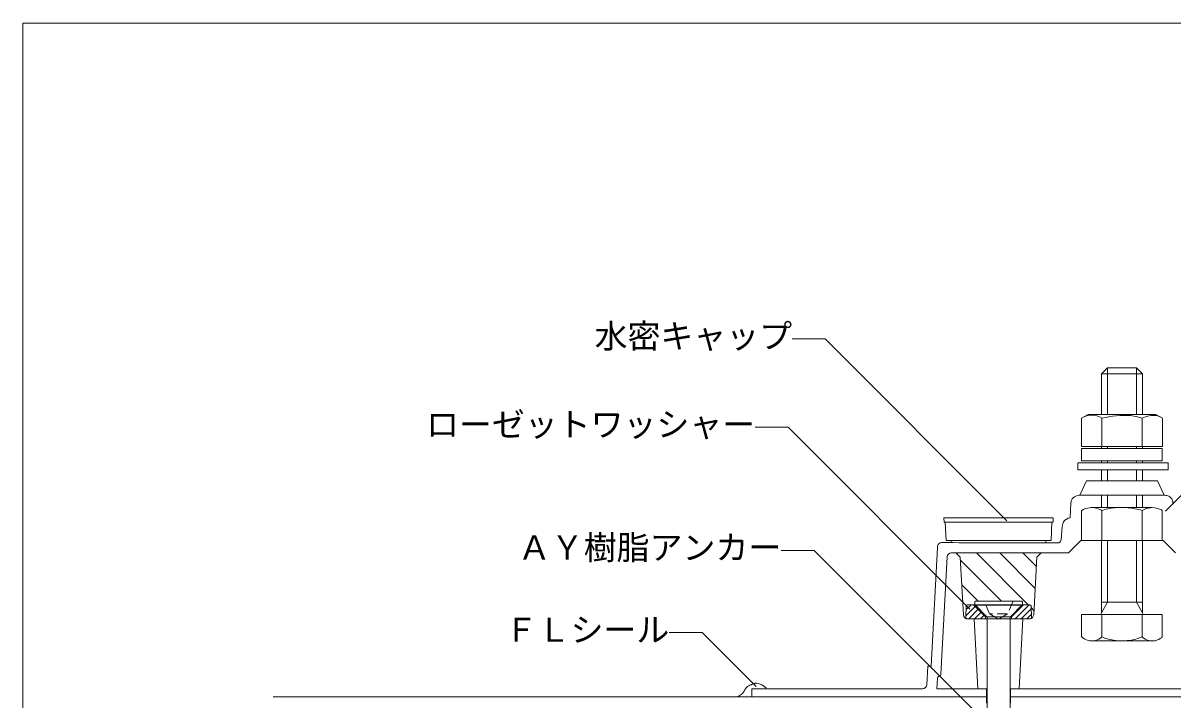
# Model space of a CAD drawing. Units: millimetres, scale not verified. Extents: x -270 to 270, y -189 to 184.
# Drawn here: x -270 to 9.5, y 19.5 to 184 of the extents above; entities that cross this region are included whole.
import ezdxf
from ezdxf.enums import TextEntityAlignment as Align

# ---------------------------------------------------------------- set-up
doc = ezdxf.new("R2010")
doc.units = ezdxf.units.MM
doc.header["$LTSCALE"] = 2
doc.linetypes.add('DASHED1', pattern=[1.8, 1.2, -0.6])
for name, color, linetype, lineweight in [('1-2_ハッチング', 8, 'Continuous', 18), ('1-4_リベットルーフ', 3, 'Continuous', 9), ('1-6_アンカー類', 4, 'Continuous', 9), ('1-7_設備', 7, 'Continuous', 9), ('1-C_アンカー類2', 5, 'Continuous', 9), ('E-1', 7, 'Continuous', 9), ('F-0', 7, 'Continuous', 9)]:
    doc.layers.add(name, color=color, linetype=linetype, lineweight=lineweight)
doc.styles.add('ＭＳ ゴシック', font='')
doc.styles.get('ＭＳ ゴシック').set_extended_font_data('MS Gothic')

# ---------------------------------------------------------------- blocks, each defined once
blk = doc.blocks.new('AIGNBL15030028(1)')
at = {"layer": '1-4_リベットルーフ', "color": 7}
blk.add_line((-153.8, 120.075), (-151.35, 120.075), dxfattribs=at)
blk = doc.blocks.new('AIGNBL1503002D(1)')
at = {"layer": '1-4_リベットルーフ', "color": 7}
blk.add_line((-146.45, 120.075), (-144, 120.075), dxfattribs=at)
blk = doc.blocks.new('AIGNBL1503002E(1)')
at = {"layer": '1-4_リベットルーフ', "color": 7}
blk.add_line((-151.35, 120.075), (-146.45, 120.075), dxfattribs=at)

msp = doc.modelspace()

# ---------------------------------------------------------------- linework, layer by layer
at = {"layer": '1-2_ハッチング'}
for p, q in [((-42.135, 53.449), (-32.2, 43.513)), ((-38.255, 55.226), (-25.655, 42.626)), ((-32.599, 55.226), (-23.983, 46.611)), ((-26.942, 55.226), (-23.696, 51.981)), ((-41.816, 47.473), (-37.857, 43.513)), ((-24.968, 41.938), (-24.27, 41.24))]:
    msp.add_line(p, q, dxfattribs=at)
at = {"layer": '1-2_ハッチング', "color": 3, "lineweight": 9}
for points in [[(-89.37, 22.349), (-89.462, 22.431), (-89.621, 22.572), (-89.782, 22.71), (-89.948, 22.844), (-90.119, 22.97), (-90.297, 23.089), (-90.405, 23.153), (-90.545, 23.229), (-90.796, 23.343), (-91.057, 23.435), (-91.324, 23.5), (-91.593, 23.536), (-91.86, 23.54), (-92.014, 23.527), (-92.114, 23.511), (-92.284, 23.472), (-92.452, 23.422), (-92.619, 23.362), (-92.785, 23.295), (-92.951, 23.224), (-93.048, 23.182), (-93.164, 23.132), (-93.363, 23.043), (-93.558, 22.95), (-93.746, 22.848), (-93.922, 22.734), (-94.083, 22.604), (-94.169, 22.521), (-94.256, 22.42), (-94.391, 22.229), (-94.512, 22.024), (-94.626, 21.812), (-94.742, 21.601), (-94.866, 21.397), (-94.944, 21.286), (-95.043, 21.164), (-95.233, 20.973), (-95.443, 20.802), (-95.669, 20.645)], [(-95.669, 20.645), (-95.907, 20.499), (-96.151, 20.359), (-96.295, 20.28)]]:
    msp.add_lwpolyline(points, dxfattribs=at)
at = {"layer": '1-4_リベットルーフ'}
for q in [(24.223, 20.226), (-29.977, 18.726)]:
    msp.add_line((-29.977, 20.226), q, dxfattribs=at)
msp.add_lwpolyline([(-209.202, 20.226), (-35.777, 20.226), (-35.777, 18.726)], dxfattribs=at)
at = {"layer": '1-6_アンカー類'}
for p, q in [((-38.539, 42.563), (-35.702, 39.726)), ((-27.164, 42.576), (-30.014, 39.726)), ((-30.014, 39.726), (-35.702, 39.726)), ((-35.627, -67.387), (-35.627, 39.726))]:
    msp.add_line(p, q, dxfattribs=at)
at = {"layer": '1-6_アンカー類', "linetype": 'DASHED1'}
msp.add_line((-30.789, 40.451), (-35.014, 40.451), dxfattribs=at)
at = {"layer": '1-6_アンカー類'}
for points in [[(-38.573, 42.607), (-38.583, 42.618), (-38.593, 42.63), (-38.602, 42.642), (-38.61, 42.654), (-38.618, 42.667), (-38.624, 42.681), (-38.631, 42.694), (-38.636, 42.709), (-38.641, 42.723), (-38.645, 42.738), (-38.648, 42.753), (-38.65, 42.769), (-38.651, 42.785), (-38.652, 42.801), (-38.652, 43.213), (-38.651, 43.23), (-38.65, 43.246), (-38.648, 43.261), (-38.645, 43.277), (-38.642, 43.292), (-38.637, 43.307), (-38.632, 43.322), (-38.627, 43.336), (-38.62, 43.35), (-38.613, 43.363), (-38.605, 43.377), (-38.597, 43.389), (-38.588, 43.402), (-38.579, 43.413), (-38.569, 43.424), (-38.558, 43.435), (-38.547, 43.445), (-38.535, 43.455), (-38.523, 43.464), (-38.511, 43.472), (-38.498, 43.479), (-38.484, 43.486), (-38.471, 43.492), (-38.456, 43.498)], [(-27.087, 42.691), (-27.093, 42.677), (-27.099, 42.663), (-27.106, 42.65), (-27.114, 42.638), (-27.122, 42.625), (-27.131, 42.614), (-27.141, 42.603), (-27.151, 42.592), (-27.161, 42.582), (-27.172, 42.572), (-27.184, 42.563), (-27.196, 42.555), (-27.208, 42.548), (-27.221, 42.541), (-27.234, 42.535), (-27.248, 42.529), (-27.262, 42.524), (-27.277, 42.521), (-27.292, 42.518), (-27.307, 42.515), (-27.323, 42.514), (-27.339, 42.513), (-38.352, 42.513), (-38.368, 42.514), (-38.384, 42.515), (-38.399, 42.517), (-38.415, 42.52), (-38.43, 42.524), (-38.445, 42.528), (-38.46, 42.533), (-38.474, 42.538), (-38.488, 42.545), (-38.502, 42.552), (-38.515, 42.56), (-38.527, 42.568), (-38.54, 42.577), (-38.551, 42.586), (-38.563, 42.596), (-38.573, 42.607)], [(-38.456, 43.498), (-38.442, 43.503), (-38.427, 43.506), (-38.412, 43.509), (-38.396, 43.512), (-38.38, 43.513), (-38.364, 43.513), (-27.364, 43.513)], [(-27.364, 43.513), (-27.348, 43.513), (-27.332, 43.512), (-27.316, 43.51), (-27.301, 43.508), (-27.285, 43.504), (-27.27, 43.5), (-27.256, 43.496), (-27.242, 43.491), (-27.228, 43.485), (-27.214, 43.478), (-27.201, 43.471), (-27.188, 43.463), (-27.176, 43.455), (-27.164, 43.446), (-27.153, 43.437), (-27.142, 43.427), (-27.132, 43.416), (-27.123, 43.405), (-27.114, 43.394), (-27.106, 43.382), (-27.098, 43.37), (-27.091, 43.357), (-27.085, 43.343), (-27.08, 43.329), (-27.075, 43.315), (-27.071, 43.301), (-27.068, 43.286), (-27.066, 43.27), (-27.065, 43.255), (-27.064, 43.238), (-27.064, 42.813), (-27.064, 42.797), (-27.066, 42.781), (-27.067, 42.766), (-27.07, 42.75), (-27.073, 42.735), (-27.077, 42.72), (-27.082, 42.705), (-27.087, 42.691)], [(-30.027, 39.726), (-30.027, -67.574), (-30.167, -68.06)]]:
    msp.add_lwpolyline(points, dxfattribs=at)
at = {"layer": '1-6_アンカー類', "linetype": 'DASHED1'}
msp.add_lwpolyline([(-29.352, 43.488), (-30.664, 40.413), (-32.877, 39.088), (-35.077, 40.413), (-36.352, 43.488)], dxfattribs=at)
at = {"layer": '1-7_設備'}
for p, q in [((-7.877, 98.726), (-7.877, 88.876)), ((2.123, 98.726), (-7.877, 98.726)), ((-6.377, 100.226), (-6.377, 88.876)), ((0.623, 100.226), (0.623, 88.876)), ((2.123, 98.726), (0.623, 100.226)), ((2.123, 88.876), (2.123, 98.726)), ((5.372, 88.876), (-11.131, 88.876)), ((-7.785, 81.076), (-7.785, 87.966)), ((2.032, 81.076), (2.032, 87.966)), ((6.938, 87.966), (5.372, 88.876)), ((6.938, 81.076), (6.938, 87.966)), ((-12.691, 81.076), (6.938, 81.076)), ((-7.877, 81.076), (-7.877, 80.576)), ((-6.377, 81.076), (-6.377, 80.576)), ((0.623, 81.076), (0.623, 80.576)), ((2.123, 80.576), (2.123, 81.076)), ((-12.679, 80.576), (-12.679, 77.576)), ((-12.679, 80.576), (6.926, 80.576)), ((6.926, 80.576), (6.926, 77.576)), ((-12.679, 77.576), (6.926, 77.576)), ((-7.877, 77.576), (-7.877, 77.076)), ((-6.377, 77.576), (-6.377, 77.076)), ((0.623, 77.576), (0.623, 77.076)), ((2.123, 77.076), (2.123, 77.576)), ((-11.477, 72.726), (-13.109, 69.226)), ((5.723, 72.726), (-11.477, 72.726)), ((-7.877, 75.426), (-7.877, 72.726)), ((-6.377, 75.426), (-6.377, 72.726)), ((0.623, 75.426), (0.623, 72.726)), ((2.123, 72.726), (2.123, 75.426)), ((5.723, 72.726), (7.355, 69.226)), ((-15.277, 67.326), (-15.477, 63.726)), ((7.573, 69.226), (-13.277, 69.226)), ((-7.877, 69.226), (-7.877, 66.226)), ((-6.377, 69.226), (-6.377, 66.226)), ((0.623, 69.226), (0.623, 66.226)), ((2.123, 66.226), (2.123, 69.226)), ((-12.677, 65.526), (-12.677, 58.226)), ((4.473, 66.226), (-10.227, 66.226)), ((-7.777, 65.526), (-7.777, 58.226)), ((2.023, 65.526), (2.023, 58.226)), ((6.923, 65.526), (6.923, 58.226)), ((-46.127, 62.726), (-46.177, 63.726)), ((-19.627, 62.726), (-46.127, 62.726)), ((-45.627, 58.226), (-45.827, 62.726)), ((-19.927, 62.726), (-20.127, 58.226)), ((-17.377, 61.676), (-17.627, 58.426)), ((-47.727, 56.576), (-49.277, 27.726)), ((-20.127, 58.226), (-45.627, 58.226)), ((-44.327, 58.226), (-44.377, 57.726)), ((-21.377, 57.726), (-21.427, 58.226)), ((-12.877, 58.226), (-15.877, 55.226)), ((-12.877, 58.226), (7.123, 58.226)), ((-7.877, 58.226), (-7.877, 40.626)), ((-6.377, 43.226), (-6.377, 58.226)), ((0.623, 43.226), (0.623, 58.226)), ((2.123, 40.626), (2.123, 58.226)), ((10.123, 55.226), (7.123, 58.226)), ((-46.877, 25.676), (-45.377, 54.276)), ((-44.378, 55.226), (-15.877, 55.226)), ((-42.177, 54.226), (-43.227, 55.226)), ((-41.427, 40.176), (-42.177, 54.226)), ((-24.327, 40.176), (-23.577, 54.226)), ((-23.577, 54.226), (-22.527, 55.226)), ((-7.877, 43.226), (2.123, 43.226)), ((-6.377, 43.226), (-7.877, 40.626)), ((0.623, 43.226), (2.123, 40.626)), ((-40.427, 39.226), (-25.327, 39.226)), ((-37.877, 22.226), (-38.777, 39.226)), ((-27.877, 22.226), (-26.977, 39.226)), ((6.923, 40.226), (-12.677, 40.226)), ((-12.677, 40.226), (-12.677, 34.826)), ((-7.777, 34.826), (-7.777, 40.226)), ((2.023, 34.826), (2.023, 40.226)), ((6.923, 34.826), (6.923, 40.226)), ((-10.227, 33.826), (4.473, 33.826)), ((-50.077, 27.726), (-50.327, 23.176)), ((-49.277, 27.726), (-50.077, 27.726)), ((-47.727, 24.776), (-47.877, 22.226)), ((-92.827, 22.226), (-92.827, 20.226)), ((-51.327, 22.226), (-92.827, 22.226)), ((-92.827, 20.226), (-35.777, 20.226)), ((-47.877, 22.226), (-35.777, 22.226)), ((-35.777, 22.226), (-35.777, 20.226)), ((-29.977, 22.226), (24.223, 22.226)), ((-29.977, 22.226), (-29.977, 20.226)), ((-29.977, 20.226), (24.223, 20.226))]:
    msp.add_line(p, q, dxfattribs=at)
for points in [[(0.623, 100.226), (-6.377, 100.226), (-7.877, 98.726)], [(-11.131, 88.876), (-12.691, 87.966), (-12.691, 81.076)], [(-46.177, 63.726), (-19.577, 63.726), (-19.627, 62.726)]]:
    msp.add_lwpolyline(points, dxfattribs=at)
msp.add_lwpolyline([(8.373, 75.426), (-13.627, 75.426), (-13.627, 77.076), (8.373, 77.076)], close=True, dxfattribs=at)
for centre, radius, start, end in [((-10.207, 84.25), 4.48, 90.39221, 115.10056), ((-10.255, 84.352), 4.378, 55.6547, 89.77776), ((-2.045, 63.233), 25.391, 87.04853, 103.06522), ((-3.244, 70.993), 17.774, 72.73151, 81.89395), ((4.819, 82.503), 6.133, 82.90439, 117.02745), ((4.146, 83.558), 5.23, 64.96226, 74.1247), ((-13.507, 67.366), 1.77, 134.5947, 181.32556), ((-13.127, 66.751), 2.48, 93.42602, 130.79506), ((7.433, 66.866), 2.365, 76.73697, 86.6532), ((7.593, 67.171), 2.03, 46.56102, 79.04589), ((7.553, 67.296), 1.97, 0.80192, 43.24918), ((-10.137, 61.406), 4.84, 96.65804, 121.62426), ((-10.382, 63.436), 2.79, 86.81699, 96.54144), ((-10.082, 64.091), 2.14, 86.36526, 93.91285), ((-10.422, 60.951), 5.3, 65.67041, 84.83958), ((-9.642, 62.651), 3.43, 57.03336, 65.83572), ((-4.237, 55.341), 10.78, 101.2516, 109.17423), ((-2.872, 47.936), 18.315, 80.07034, 100.91638), ((-1.457, 55.621), 10.495, 70.63804, 80.44029), ((4.613, 61.236), 5.015, 96.82055, 121.12401), ((4.323, 63.626), 2.605, 86.74532, 96.75329), ((4.468, 61.456), 4.77, 64.72357, 89.92621), ((5.323, 63.256), 2.78, 54.85759, 64.85558), ((-15.182, 61.646), 2.195, 148.56927, 179.23786), ((-15.257, 61.556), 2.18, 95.74906, 145.48837), ((-46.062, 56.596), 1.665, 166.94124, 180.60914), ((-46.712, 56.726), 1, 90.7817, 165.83575), ((-14.977, 4691.396), 4633.775, 269.60741, 269.74581), ((-25.402, 2097.661), 2040.025, 269.71546, 270.02968), ((-24.207, 438.896), 381.26, 269.97904, 270.66625), ((-20.002, 93.896), 36.23, 270.36096, 272.60644), ((-18.352, 58.716), 1.02, 269.96057, 282.86388), ((-18.727, 58.681), 1.125, 302.03343, 346.89122), ((-44.337, 54.181), 1.045, 92.26157, 174.8008), ((-40.427, 40.226), 1, 182.96543, 269.9722), ((-25.362, 40.266), 1.04, 271.91766, 355.14475), ((-8.307, 40.656), 0.43, 274.06279, 355.93722), ((2.528, 40.631), 0.41, 181.04871, 268.95132), ((-10.657, 36.731), 2.775, 223.35059, 242.74512), ((-10.207, 37.431), 3.605, 241.45841, 269.69252), ((-10.102, 36.496), 2.675, 267.32973, 287.25144), ((-10.307, 37.451), 3.645, 285.91686, 313.97527), ((-4.122, 42.506), 8.505, 244.56123, 255.53809), ((-2.887, 47.161), 13.32, 255.38161, 287.6982), ((-1.372, 41.811), 7.765, 289.06054, 295.92683), ((4.043, 36.731), 2.775, 223.35059, 242.74512), ((4.493, 37.431), 3.605, 241.45841, 269.69252), ((4.598, 36.576), 2.755, 267.39287, 287.00183), ((4.408, 37.506), 3.7, 285.59324, 308.09867), ((5.498, 36.026), 1.865, 309.85918, 319.90064), ((-47.177, 24.611), 0.62, 99.45076, 141.14336), ((-47.427, 25.766), 0.56, 285.77618, 350.95676), ((-51.357, 23.261), 1.035, 271.7804, 355.28201), ((-47.332, 24.781), 0.395, 145.99797, 180.7604)]:
    msp.add_arc(centre, radius, start, end, dxfattribs=at)
at = {"layer": '1-C_アンカー類2'}
for p, q in [((-40.771, 42.336), (-40.869, 39.536)), ((-40.856, 39.906), (-38.531, 42.231)), ((-40.805, 41.371), (-39.55, 42.626)), ((-39.134, 42.626), (-40.472, 42.626)), ((-26.702, 42.626), (-39.051, 42.626)), ((-38.78, 42.48), (-36.027, 39.726)), ((-26.973, 42.48), (-29.727, 39.726)), ((-28.808, 39.226), (-25.412, 42.622)), ((-26.619, 42.626), (-25.282, 42.626)), ((-24.982, 42.336), (-24.884, 39.536)), ((-40.569, 39.226), (-25.184, 39.226)), ((-40.122, 39.226), (-37.824, 41.524)), ((-38.707, 39.226), (-37.117, 40.816)), ((-37.293, 39.226), (-36.41, 40.109)), ((-36.027, 39.726), (-29.727, 39.726)), ((-36.027, 39.726), (-36.027, 39.226)), ((-29.727, 39.726), (-29.727, 39.226)), ((-27.394, 39.226), (-24.958, 41.662)), ((-25.98, 39.226), (-24.91, 40.295))]:
    msp.add_line(p, q, dxfattribs=at)
for centre, radius, start, end in [((-40.472, 42.326), 0.3, 90, 178), ((-39.134, 42.126), 0.5, 45, 90), ((-26.619, 42.126), 0.5, 90, 135), ((-25.282, 42.326), 0.3, 2, 90), ((-40.569, 39.526), 0.3, 178, 270), ((-25.184, 39.526), 0.3, 270, 2)]:
    msp.add_arc(centre, radius, start, end, dxfattribs=at)
at = {"layer": 'E-1'}
for p, q in [((-75.061, 107.232), (-83.061, 107.232)), ((-30.879, 63.05), (-75.061, 107.232)), ((7.726, 65.354), (48.61, 106.238)), ((-84.037, 85.76), (-92.037, 85.76)), ((-39.855, 41.578), (-84.037, 85.76)), ((-77.701, 55.84), (-85.701, 55.84)), ((-33.519, 11.658), (-77.701, 55.84)), ((-104.911, 35.856), (-112.911, 35.856)), ((-91.779, 22.723), (-104.911, 35.856))]:
    msp.add_line(p, q, dxfattribs=at)
at = {"layer": 'F-0'}
msp.add_line((-270, 184), (-270, -176), dxfattribs=at)
msp.add_lwpolyline([(-270, 184), (270, 184), (270, -176), (-270, -176)], dxfattribs=at)

# ---------------------------------------------------------------- block references
at = {"layer": '1-7_設備', "xscale": 2, "yscale": 2}
for name in ['AIGNBL15030028(1)', 'AIGNBL1503002E(1)', 'AIGNBL1503002D(1)']:
    msp.add_blockref(name, (294.923, -181.924), dxfattribs=at)

# ---------------------------------------------------------------- texts
at = {"layer": 'E-1', "style": 'ＭＳ ゴシック'}
for s, p in [('水密キャップ', (-131.061, 103.232)), ('ローゼットワッシャー', (-172.037, 81.76)), ('ＡＹ樹脂アンカー', (-149.701, 51.84)), ('ＦＬシール', (-152.911, 31.856))]:
    msp.add_text(s, height=5.865, dxfattribs=at).set_placement(p, align=Align.BOTTOM_LEFT)

doc.saveas('drawing.dxf')
